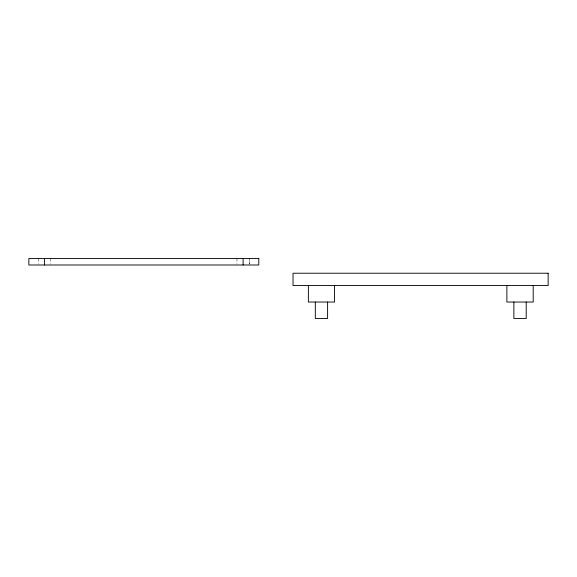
<?xml version="1.0" encoding="UTF-8"?>
<svg xmlns="http://www.w3.org/2000/svg" width="577" height="577" viewBox="0 0 577 577"><rect width="100%" height="100%" fill="white"/><g stroke="black" fill="none" stroke-linecap="round" stroke-linejoin="round"><path stroke-width="0.43" stroke-dasharray="2.88 2.16" d="M236.967 258.51L236.945 264.187M50.689 258.51L50.697 264.187M38.37 258.51L38.356 264.187M249.278 264.187L249.278 258.51L249.257 264.187"/><path stroke-width="0.87" d="M533.206 285.565L533.213 302.031L506.88 302.031L506.887 285.565M526.217 302.031L526.217 318.49L513.876 318.49L513.876 302.031M334.537 285.565L334.559 302.031L308.363 302.031L308.385 285.565M327.599 302.031L327.606 318.49L315.316 318.49L315.323 302.031M243.112 258.51L243.112 264.994M44.53 258.51L44.53 264.994M258.792 258.51L28.85 258.51L28.85 264.994L258.792 264.994L258.792 258.51M548.15 273.224L293.029 273.224L293.029 285.565L548.15 285.565L548.15 273.224"/></g></svg>
